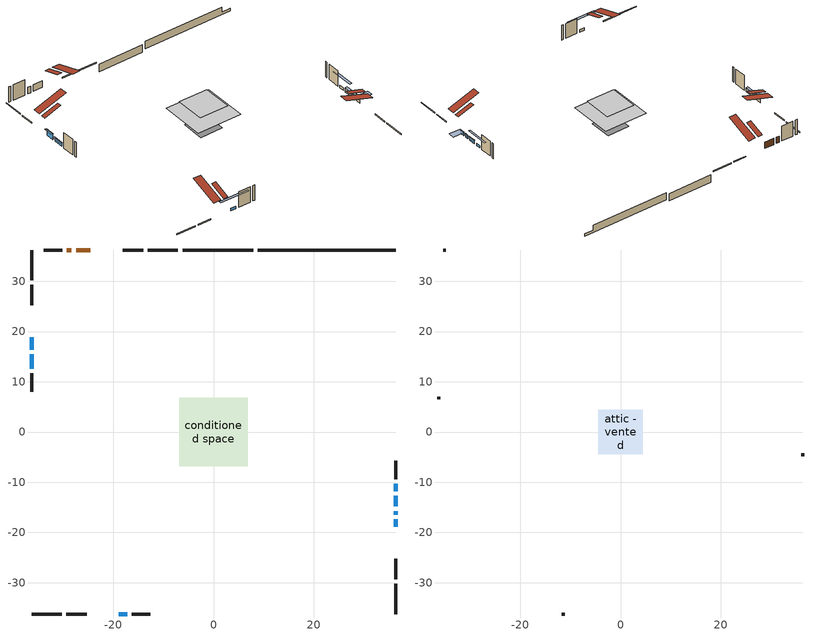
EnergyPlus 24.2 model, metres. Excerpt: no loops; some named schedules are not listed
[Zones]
conditioned space
 floor outside (Floor1 construction): -0.94,-0.94 -0.94,0.94 0.94,0.94 0.94,-0.94 z1.34
 floor outside (Floor2 construction): -2.67,-2.67 -2.67,2.67 2.67,2.67 2.67,-2.67 z1.34
 floor adiabatic (AdiabaticFloorConstruction): -6.82,-6.82 -6.82,6.82 6.82,6.82 6.82,-6.82 z3.78
 floor foundation (Slab1 construction): -3.47,-3.47 -3.47,3.47 3.47,3.47 3.47,-3.47 z-1
 floor foundation (Slab1 construction 1): -2.48,-2.48 -2.48,2.48 2.48,2.48 2.48,-2.48 z-1.73
 wall outside (RimJoist1 construction): -7.07,36.24 -13.05,36.24 / -36.24,-36.24 -30.26,-36.24 / -36.24,36.24 -36.24,30.26 / 36.24,-36.24 36.24,-30.26 z1.34:1.64
 wall outside (RimJoist2 construction): -13.98,36.24 -18.08,36.24 / -29.33,-36.24 -25.23,-36.24 / -36.24,29.33 -36.24,25.23 / 36.24,-29.33 36.24,-25.23 z1.34:1.64
 wall outside (AdiabaticWallConstruction 1): -24.49,36.24 -27.37,36.24 / -28.3,36.24 -29.23,36.24 z1.34:3.37
 wall outside (AdiabaticWallConstruction): -36.24,18.82 -36.24,16.37 z1.34:3.17; -18.82,-36.24 -17.19,-36.24 / 36.24,-11.76 36.24,-10.34 z1.34:2.15; 36.24,-18.82 36.24,-17.39 / 36.24,-16.46 36.24,-15.75 / 36.24,-14.82 36.24,-12.69 / -36.24,15.45 -36.24,12.6 z1.34:2.46
 wall outside (Wall1 construction): -30.16,36.24 -33.83,36.24 / -16.26,-36.24 -12.59,-36.24 / -36.24,11.67 -36.24,8 / 36.24,-9.41 36.24,-5.74 z1.34:6.21
 wall foundation (FoundationWall1 construction): 8.8,36.24,-1 8.8,36.24,1.34 33.49,36.24,1.34 33.49,36.24,-0.25 36.24,36.24,-0.25 36.24,36.24,-1
 wall foundation (FoundationWall2 construction): 7.88,36.24 -6.15,36.24 z-1.73:0.61
 window (WindowConstruction): -36.24,18.82 -36.24,16.37 z1.34:3.17
 window (WindowConstruction 6): -18.82,-36.24 -17.19,-36.24 z1.34:2.15
 window (WindowConstruction 1): 36.24,-18.82 36.24,-17.39 z1.34:2.46
 window (WindowConstruction 2): 36.24,-16.46 36.24,-15.75 z1.34:2.46
 window (WindowConstruction 3): 36.24,-14.82 36.24,-12.69 z1.34:2.46
 window (WindowConstruction 4): -36.24,15.45 -36.24,12.6 z1.34:2.46
 window (WindowConstruction 5): 36.24,-11.76 36.24,-10.34 z1.34:2.15
 door (Door): -24.5,36.24 -27.37,36.24 z1.34:3.37
 door (Door 1): -28.3,36.24 -29.23,36.24 z1.34:3.37
 ceiling adiabatic (AdiabaticFloorConstruction): 6.82,-6.82 6.82,6.82 -6.82,6.82 -6.82,-6.82 z3.78
 roof outside (Roof2 construction): -23.57,36.24,6.21 -23.57,31.07,7.94 -22.21,31.07,7.94 -22.21,36.24,6.21; -19.74,-36.24,6.21 -19.74,-31.07,7.94 -21.11,-31.07,7.94 -21.11,-36.24,6.21; -36.24,19.74,6.21 -31.07,19.74,7.94 -31.07,21.11,7.94 -36.24,21.11,6.21; 36.24,-19.74,6.21 31.07,-19.74,7.94 31.07,-21.11,7.94 36.24,-21.11,6.21
attic - vented
 floor to conditioned space (Floor3 construction Reversed): -4.42,-4.42 -4.42,4.42 4.42,4.42 4.42,-4.42 z6.21
 wall outside (Wall2 construction): -34.76,36.24 -35.31,36.24 / -11.66,-36.24 -11.11,-36.24 / -36.24,7.07 -36.24,6.52 / 36.24,-4.81 36.24,-4.26 z1.34:6.21
 roof outside (Roof1 construction): -21.28,36.24,6.21 -21.28,27.63,9.08 -19.01,27.63,9.08 -19.01,36.24,6.21; -22.03,-36.24,6.21 -22.03,-27.63,9.08 -24.3,-27.63,9.08 -24.3,-36.24,6.21; -36.24,22.03,6.21 -27.63,22.03,9.08 -27.63,24.3,9.08 -36.24,24.3,6.21; 36.24,-22.03,6.21 27.63,-22.03,9.08 27.63,-24.3,9.08 36.24,-24.3,6.21
shading: -36.24,16.22 -36.24,18.97 -36.85,18.97 -36.85,16.22 z3.32; -13.53,-36.24 -22.47,-36.24 -22.47,-36.85 -13.53,-36.85 z5.81; 36.24,-17.24 36.24,-18.97 39.89,-18.97 39.89,-17.24 z2.61; 36.24,-15.6 36.24,-16.62 36.85,-16.62 36.85,-15.6 z2.61; 36.24,-12.54 36.24,-14.98 36.85,-14.98 36.85,-12.54 z2.61; -36.24,12.45 -36.24,15.6 -36.85,15.6 -36.85,12.45 z2.61; 36.24,-7.59 36.24,-14.5 36.85,-14.5 36.85,-7.59 z4.9
[Building]
Building 1: Terrain=Suburbs
[Site:Location]
North Battleford_SK: Latitude {deg}=52.77; Longitude {deg}=-108.24; Time Zone {hr}=-6; Elevation {m}=548; Keep Site Location Information=Yes
[Site:GroundTemperature:Shallow]
-2.51094, -4.92531, -5.11867, -3.97292, 0.62661, 5.20471, 9.17369, 11.6879, 11.9015, 9.85661, 5.98885, 1.55119
[Site:WaterMainsTemperature]
Calculation Method=Schedule; Temperature Schedule=mains temperature schedule
[Material] Roughness=Rough; Thermal Absorptance=0.9
Name | Thickness {m} | Conductivity {W/m-K} | Density {kg/m3} | Specific Heat {J/kg-K} | Solar Absorptance | Visible Absorptance
asphalt or fiberglass shingles | 0.00635 | 0.162714 | 1121.4 | 1465.45 | 0.84 | 0.84
ceiling loosefill ins | 0.254 | 0.0480833 | 16.02 | 1046.75 | 0.7 | 0.7
ceiling stud and cavity | 0.1397 | 0.092792 | 65.682 | 1177.47 | 0.7 | 0.7
concrete 4.0 in. | 0.1016 | 1.803125 | 2242.8 | 837.4 | 0.7 | 0.7
concrete 8.0 in. | 0.2032 | 1.803125 | 2242.8 | 837.4 | 0.7 | 0.7
door material | 0.04445 | 0.0451087 | 512.64 | 1214.23 | 0.7 | 0.7
exterior vertical ins | 0.00309736 | 0.029427 | 32.04 | 1214.23 | 0.7 | 0.7
floor covering | 0.0127 | 0.0433444 | 54.468 | 1339.84 | 0.6 | 0.6
floor rigid ins; rim joist rigid ins; roof rigid ins; wall rigid ins | 0.051816 | 0.029427 | 32.04 | 1214.23 | 0.7 | 0.7
floor rigid ins 1; wall rigid ins 1 | 0.512978 | 0.029427 | 32.04 | 1214.23 | 0.7 | 0.7
floor stud and cavity | 0.1397 | 0.103547 | 92.3553 | 1139.71 | 0.7 | 0.7
floor stud and cavity 1 | 0.1397 | 0.103682 | 92.3553 | 1139.71 | 0.7 | 0.7
floor stud and cavity 2 | 0.1397 | 1.75129 | 37.0049 | 1207.88 | 0.7 | 0.7
furniture material conditioned space 1 | 0.1524 | 0.115458 | 640.8 | 1214.23 | 0.6 | 0.6
gypsum board | 0.0127 | 0.160291 | 801 | 837.4 | 0.6 | 0.6
gypsum board 1 | 0.0127 | 0.160291 | 801 | 837.4 | 0.7 | 0.7
osb sheathing 0.5 in. | 0.0127 | 0.115458 | 512.64 | 1214.23 | 0.7 | 0.7
osb sheathing 0.75 in. | 0.01905 | 0.115458 | 512.64 | 1214.23 | 0.7 | 0.7
osb sheathing 2.0 in. | 0.0508 | 0.115458 | 512.64 | 1214.23 | 0.7 | 0.7
rim joist stud and cavity | 0.0508 | 0.0441415 | 125.044 | 1163.47 | 0.6 | 0.6
rim joist stud and cavity 1 | 0.0508 | 0.0310689 | 125.044 | 1163.47 | 0.6 | 0.6
roof stud and cavity | 0.2032 | 0.214584 | 78.34581 | 1123.46 | 0.7 | 0.7
wall stud and cavity | 0.1397 | 0.212138 | 139.0536 | 1170.24 | 0.7 | 0.7
wall stud and cavity 1 | 0.0889 | 6.1454 | 50.32683 | 1063.81 | 0.6 | 0.6
wall stud and cavity 2 | 0.0889 | 0.380278 | 52.3479 | 1209.89 | 0.7 | 0.7
wall stud and cavity 3 | 0.0889 | 0.391764 | 83.0341 | 1211.67 | 0.7 | 0.7
wood siding | 0.0254 | 0.102417 | 544.68 | 1172.36 | 0 | 0
wood siding 1 | 0.00254 | 0.102417 | 544.68 | 1172.36 | 0 | 0
wood siding 2; wood siding 3; wood siding 4 | 0.0254 | 0.102417 | 544.68 | 1172.36 | 0.7 | 0.7
[WindowMaterial:SimpleGlazingSystem]
Name | U-Factor {W/m2-K} | Solar Heat Gain Coefficient
WindowMaterial | 1.74485 | 0.55
WindowMaterial 1 | 1.27869 | 0.51
WindowMaterial 2 | 1.35875 | 0.48
WindowMaterial 3 | 1.25257 | 0.52
WindowMaterial 4 | 1.72668 | 0.56
WindowMaterial 5 | 2.938365 | 0.65
WindowMaterial 6 | 2.93382 | 0.65
[Construction]
AdiabaticFloorConstruction: floor stud and cavity 2, floor rigid ins 1, osb sheathing 0.75 in., floor covering
AdiabaticWallConstruction: wood siding 3, wall rigid ins 1, wall stud and cavity 2, gypsum board
AdiabaticWallConstruction 1: wood siding 4, wall rigid ins 1, wall stud and cavity 2, gypsum board
Door; Door 1: door material
Floor1 construction: floor stud and cavity, floor rigid ins, osb sheathing 0.75 in., floor covering
Floor2 construction: floor stud and cavity 1, floor rigid ins, osb sheathing 0.75 in., floor covering
Floor3 construction Reversed: gypsum board, ceiling stud and cavity, ceiling loosefill ins
FoundationWall1 construction: concrete 8.0 in., gypsum board 1
FoundationWall2 construction: concrete 8.0 in.
furniture construction conditioned space 1: furniture material conditioned space 1
PartitionWallConstruction: gypsum board, wall stud and cavity 3, gypsum board
RimJoist1 construction: wood siding 2, rim joist rigid ins, osb sheathing 2.0 in., rim joist stud and cavity
RimJoist2 construction: wood siding 2, osb sheathing 2.0 in., rim joist stud and cavity 1
Roof1 construction: asphalt or fiberglass shingles
Roof2 construction: asphalt or fiberglass shingles, roof rigid ins, osb sheathing 0.75 in., roof stud and cavity, gypsum board
Slab1 construction; Slab1 construction 1: concrete 4.0 in.
Wall1 construction: wood siding, wall rigid ins, osb sheathing 0.5 in., wall stud and cavity, gypsum board
Wall2 construction: wood siding 1, wall stud and cavity 1
WindowConstruction: WindowMaterial
WindowConstruction 1: WindowMaterial 1
WindowConstruction 2: WindowMaterial 2
WindowConstruction 3: WindowMaterial 3
WindowConstruction 4: WindowMaterial 4
WindowConstruction 5: WindowMaterial 5
WindowConstruction 6: WindowMaterial 6
[Zone] Multiplier=1; Part of Total Floor Area=Yes
Name | Volume {m3}
attic - vented | 36.3989
conditioned space | 464.821
[Space]
Name | Zone | Volume {m3}
attic - vented 1 | attic - vented | 36.3989
conditioned space 1 | conditioned space | 464.821
[ZoneInfiltration:EffectiveLeakageArea]
infil attic - vented 1: Zone or Space=attic - vented 1; Schedule=Always On Discrete; Effective Air Leakage Area {cm2}=2604.38; Stack Coefficient=0.000538685; Wind Coefficient=1.56815e-05
[ZoneMixing]
whole house fan mix: Zone or Space=attic - vented; Schedule=Always On Continuous; Design Flow Rate Calculation Method=Flow/Zone; Design Flow Rate {m3/s}=0; Source Zone or Space=conditioned space
[SurfaceProperty:ExposedFoundationPerimeter] Exposed Perimeter Calculation Method=TotalExposedPerimeter
Name | Total Exposed Perimeter {m}
Slab1 | 27.432
Slab1 1 | 14.0208
[InternalMass] Zone or ZoneList=conditioned space; Space or SpaceList=conditioned space 1
Name | Construction | Surface Area {m2}
furniture mass conditioned space 1 | furniture construction conditioned space 1 | 116.389
partition wall mass | PartitionWallConstruction | 290.973
[Lights]
interior lighting: Zone or ZoneList or Space or SpaceList=conditioned space 1; Schedule=interior lighting schedule; Design Level Calculation Method=LightingLevel; Lighting Level {W}=343.2; Return Air Fraction=0; Fraction Radiant=0.6; Fraction Visible=0.2; Fraction Replaceable=1
[People]
occupants: Zone or ZoneList or Space or SpaceList=conditioned space 1; Number of People Schedule=occupants schedule; Number of People Calculation Method=People; Number of People=3; Fraction Radiant=0.314171; Sensible Heat Fraction=0.56303; Activity Level Schedule=occupants activity schedule; Carbon Dioxide Generation Rate {m3/s-W}=0; Enable ASHRAE 55 Comfort Warnings=No; Mean Radiant Temperature Calculation Type=EnclosureAveraged
[ElectricEquipment] Zone or ZoneList or Space or SpaceList=conditioned space 1; Design Level Calculation Method=EquipmentLevel
Name | Schedule | Design Level {W} | Fraction Latent | Fraction Radiant | Fraction Lost
clothes dryer | clothes dryer schedule | 140.772 | 0.015 | 0.081 | 0.85
clothes washer | clothes washer schedule | 32.1985 | 0.03 | 0.162 | 0.7
cooking range | cooking range schedule | 215.147 | 0.08 | 0.432 | 0.2
dishwasher | dishwasher schedule | 66.8632 | 0.3 | 0.18 | 0.4
fridge | fridge schedule | 72.9452 | 0 | 0.6 | 0
mech vent house fan | mech vent house fan schedule | 0 | 0 | 0 | 1
mech vent house fan cfis | mech vent house fan cfis schedule | 0 | 0 | 0 | 0
misc plug loads | misc plug loads schedule | 494.7 | 0.045 | 0.513 | 0.1
whole house fan | Always On Discrete | 0 | 0 | 0 | 1
[OtherEquipment] Zone or ZoneList or Space or SpaceList=conditioned space 1; Design Level Calculation Method=EquipmentLevel
Name | Fuel Type | Schedule | Design Level {W} | Fraction Latent | Fraction Radiant | Fraction Lost
clothes dryer 1 | Electricity | clothes dryer schedule | 0 | 0.015 | 0.081 | 0.85
cooking range 1 | Electricity | cooking range schedule | 0 | 0.08 | 0.432 | 0.2
general water use latent | None | general water use schedule | 62.594 | 1 | 0 | 0
general water use sensible | None | general water use schedule | -61.6891 | 0 | 0.6 | 0
mech vent house fan latent load | None | Always On Discrete | 0 | 1 | 0 | 0
mech vent house fan sensible load | None | Always On Discrete | 0 | 0 | 0 | 0
water heater energy adjustment1 | NaturalGas | Always On Discrete | 0.01 | 0 | 0 | 1
[ZoneInfiltration:DesignFlowRate] Zone or ZoneList or Space or SpaceList=conditioned space 1; Schedule=Always On Discrete; Design Flow Rate Calculation Method=Flow/Zone; Design Flow Rate {m3/s}=0
infil flow; natural vent flow; whole house fan flow
[Foundation:Kiva] Initial Indoor Air Temperature {C}=21; Wall Depth Below Slab {m}=0.2032
Name | Wall Height Above Grade {m} | Custom Block Material Name 1 | Custom Block Depth 1 {m} | Custom Block X Position 1 {m} | Custom Block Z Position 1 {m}
Foundation Kiva 1 | 1.338072 | exterior vertical ins | 2.33779 | 0.2159 | 0
Foundation Kiva 2 | 0.6096
[Foundation:Kiva:Settings]
Soil Conductivity {W/m-K}=0.849921; Soil Density {kg/m3}=1842.3; Soil Specific Heat {J/kg-K}=418.7; Ground Solar Absorptivity=0.9; Ground Thermal Absorptivity=0.9; Ground Surface Roughness {m}=0.03; Far-Field Width {m}=40; Deep-Ground Boundary Condition=ZeroFlux; Deep-Ground Depth {m}=40; Minimum Cell Dimension {m}=0.2; Maximum Cell Growth Coefficient=3; Simulation Timestep=Timestep
[Exterior:Lights]
exterior lighting: Schedule=exterior lighting schedule; Design Level {W}=75.6
[Schedule:Constant]
Name | Hourly Value
Always On Continuous; mech vent house fan schedule; mech vent house fan cfis schedule; Always On Discrete | 1
occupants activity schedule | 117.228
fridge schedule | 0
[Schedule:Week:Daily]
interior lighting schedule Week Rule - Jan1-Jan27: interior lighting schedule day, interior lighting schedule day, interior lighting schedule day, interior lighting schedule day, interior lighting schedule day, interior lighting schedule day, interior lighting schedule day, interior lighting schedule default day, interior lighting schedule default day, interior lighting schedule default day, interior lighting schedule default day, interior lighting schedule default day
interior lighting schedule Week Rule - Jan28-Feb3: interior lighting schedule day, interior lighting schedule day, interior lighting schedule day, interior lighting schedule day, interior lighting schedule day 1, interior lighting schedule day 1, interior lighting schedule day 1, interior lighting schedule default day, interior lighting schedule default day, interior lighting schedule default day, interior lighting schedule default day, interior lighting schedule default day
interior lighting schedule Week Rule - Feb4-Feb24: interior lighting schedule day 1, interior lighting schedule day 1, interior lighting schedule day 1, interior lighting schedule day 1, interior lighting schedule day 1, interior lighting schedule day 1, interior lighting schedule day 1, interior lighting schedule default day, interior lighting schedule default day, interior lighting schedule default day, interior lighting schedule default day, interior lighting schedule default day
interior lighting schedule Week Rule - Feb25-Mar3: interior lighting schedule day 1, interior lighting schedule day 1, interior lighting schedule day 1, interior lighting schedule day 1, interior lighting schedule day 2, interior lighting schedule day 2, interior lighting schedule day 2, interior lighting schedule default day, interior lighting schedule default day, interior lighting schedule default day, interior lighting schedule default day, interior lighting schedule default day
interior lighting schedule Week Rule - Mar4-Mar31: interior lighting schedule day 2, interior lighting schedule day 2, interior lighting schedule day 2, interior lighting schedule day 2, interior lighting schedule day 2, interior lighting schedule day 2, interior lighting schedule day 2, interior lighting schedule default day, interior lighting schedule default day, interior lighting schedule default day, interior lighting schedule default day, interior lighting schedule default day
interior lighting schedule Week Rule - Apr1-Apr28: interior lighting schedule day 3, interior lighting schedule day 3, interior lighting schedule day 3, interior lighting schedule day 3, interior lighting schedule day 3, interior lighting schedule day 3, interior lighting schedule day 3, interior lighting schedule default day, interior lighting schedule default day, interior lighting schedule default day, interior lighting schedule default day, interior lighting schedule default day
interior lighting schedule Week Rule - Apr29-May5: interior lighting schedule day 3, interior lighting schedule day 3, interior lighting schedule day 4, interior lighting schedule day 4, interior lighting schedule day 4, interior lighting schedule day 4, interior lighting schedule day 4, interior lighting schedule default day, interior lighting schedule default day, interior lighting schedule default day, interior lighting schedule default day, interior lighting schedule default day
interior lighting schedule Week Rule - May6-May26: interior lighting schedule day 4, interior lighting schedule day 4, interior lighting schedule day 4, interior lighting schedule day 4, interior lighting schedule day 4, interior lighting schedule day 4, interior lighting schedule day 4, interior lighting schedule default day, interior lighting schedule default day, interior lighting schedule default day, interior lighting schedule default day, interior lighting schedule default day
interior lighting schedule Week Rule - May27-Jun2: interior lighting schedule day 4, interior lighting schedule day 4, interior lighting schedule day 4, interior lighting schedule day 4, interior lighting schedule day 4, interior lighting schedule day 5, interior lighting schedule day 5, interior lighting schedule default day, interior lighting schedule default day, interior lighting schedule default day, interior lighting schedule default day, interior lighting schedule default day
interior lighting schedule Week Rule - Jun3-Jun30: interior lighting schedule day 5, interior lighting schedule day 5, interior lighting schedule day 5, interior lighting schedule day 5, interior lighting schedule day 5, interior lighting schedule day 5, interior lighting schedule day 5, interior lighting schedule default day, interior lighting schedule default day, interior lighting schedule default day, interior lighting schedule default day, interior lighting schedule default day
interior lighting schedule Week Rule - Jul1-Jul28: interior lighting schedule day 6, interior lighting schedule day 6, interior lighting schedule day 6, interior lighting schedule day 6, interior lighting schedule day 6, interior lighting schedule day 6, interior lighting schedule day 6, interior lighting schedule default day, interior lighting schedule default day, interior lighting schedule default day, interior lighting schedule default day, interior lighting schedule default day
interior lighting schedule Week Rule - Jul29-Aug4: interior lighting schedule day 6, interior lighting schedule day 6, interior lighting schedule day 6, interior lighting schedule day 7, interior lighting schedule day 7, interior lighting schedule day 7, interior lighting schedule day 7, interior lighting schedule default day, interior lighting schedule default day, interior lighting schedule default day, interior lighting schedule default day, interior lighting schedule default day
interior lighting schedule Week Rule - Aug5-Aug25: interior lighting schedule day 7, interior lighting schedule day 7, interior lighting schedule day 7, interior lighting schedule day 7, interior lighting schedule day 7, interior lighting schedule day 7, interior lighting schedule day 7, interior lighting schedule default day, interior lighting schedule default day, interior lighting schedule default day, interior lighting schedule default day, interior lighting schedule default day
interior lighting schedule Week Rule - Aug26-Sep1: interior lighting schedule day 7, interior lighting schedule day 7, interior lighting schedule day 7, interior lighting schedule day 7, interior lighting schedule day 7, interior lighting schedule day 7, interior lighting schedule day 8, interior lighting schedule default day, interior lighting schedule default day, interior lighting schedule default day, interior lighting schedule default day, interior lighting schedule default day
interior lighting schedule Week Rule - Sep2-Sep29: interior lighting schedule day 8, interior lighting schedule day 8, interior lighting schedule day 8, interior lighting schedule day 8, interior lighting schedule day 8, interior lighting schedule day 8, interior lighting schedule day 8, interior lighting schedule default day, interior lighting schedule default day, interior lighting schedule default day, interior lighting schedule default day, interior lighting schedule default day
interior lighting schedule Week Rule - Sep30-Oct6: interior lighting schedule day 8, interior lighting schedule day 9, interior lighting schedule day 9, interior lighting schedule day 9, interior lighting schedule day 9, interior lighting schedule day 9, interior lighting schedule day 9, interior lighting schedule default day, interior lighting schedule default day, interior lighting schedule default day, interior lighting schedule default day, interior lighting schedule default day
interior lighting schedule Week Rule - Oct7-Oct27: interior lighting schedule day 9, interior lighting schedule day 9, interior lighting schedule day 9, interior lighting schedule day 9, interior lighting schedule day 9, interior lighting schedule day 9, interior lighting schedule day 9, interior lighting schedule default day, interior lighting schedule default day, interior lighting schedule default day, interior lighting schedule default day, interior lighting schedule default day
interior lighting schedule Week Rule - Oct28-Nov3: interior lighting schedule day 9, interior lighting schedule day 9, interior lighting schedule day 9, interior lighting schedule day 9, interior lighting schedule day 10, interior lighting schedule day 10, interior lighting schedule day 10, interior lighting schedule default day, interior lighting schedule default day, interior lighting schedule default day, interior lighting schedule default day, interior lighting schedule default day
interior lighting schedule Week Rule - Nov4-Nov24: interior lighting schedule day 10, interior lighting schedule day 10, interior lighting schedule day 10, interior lighting schedule day 10, interior lighting schedule day 10, interior lighting schedule day 10, interior lighting schedule day 10, interior lighting schedule default day, interior lighting schedule default day, interior lighting schedule default day, interior lighting schedule default day, interior lighting schedule default day
interior lighting schedule Week Rule - Nov25-Dec1: interior lighting schedule day 10, interior lighting schedule day 10, interior lighting schedule day 10, interior lighting schedule day 10, interior lighting schedule day 10, interior lighting schedule day 10, interior lighting schedule day 11, interior lighting schedule default day, interior lighting schedule default day, interior lighting schedule default day, interior lighting schedule default day, interior lighting schedule default day
interior lighting schedule Week Rule - Dec2-Dec31: interior lighting schedule day 11, interior lighting schedule day 11, interior lighting schedule day 11, interior lighting schedule day 11, interior lighting schedule day 11, interior lighting schedule day 11, interior lighting schedule day 11, interior lighting schedule default day, interior lighting schedule default day, interior lighting schedule default day, interior lighting schedule default day, interior lighting schedule default day
occupants schedule Week Rule - Jan1-Dec31: occupants schedule day, occupants schedule day, occupants schedule day, occupants schedule day, occupants schedule day, occupants schedule day, occupants schedule day, occupants schedule default day, occupants schedule default day, occupants schedule default day, occupants schedule default day, occupants schedule default day
clothes dryer schedule Week Rule - Jan1-Dec31: clothes dryer schedule day, clothes dryer schedule day, clothes dryer schedule day, clothes dryer schedule day, clothes dryer schedule day, clothes dryer schedule day, clothes dryer schedule day, clothes dryer schedule default day, clothes dryer schedule default day, clothes dryer schedule default day, clothes dryer schedule default day, clothes dryer schedule default day
clothes washer schedule Week Rule - Jan1-Dec31: clothes washer schedule day, clothes washer schedule day, clothes washer schedule day, clothes washer schedule day, clothes washer schedule day, clothes washer schedule day, clothes washer schedule day, clothes washer schedule default day, clothes washer schedule default day, clothes washer schedule default day, clothes washer schedule default day, clothes washer schedule default day
cooking range schedule Week Rule - Jan1-Dec31: cooking range schedule day, cooking range schedule day, cooking range schedule day, cooking range schedule day, cooking range schedule day, cooking range schedule day, cooking range schedule day, cooking range schedule default day, cooking range schedule default day, cooking range schedule default day, cooking range schedule default day, cooking range schedule default day
dishwasher schedule Week Rule - Jan1-Dec31: dishwasher schedule day, dishwasher schedule day, dishwasher schedule day, dishwasher schedule day, dishwasher schedule day, dishwasher schedule day, dishwasher schedule day, dishwasher schedule default day, dishwasher schedule default day, dishwasher schedule default day, dishwasher schedule default day, dishwasher schedule default day
misc plug loads schedule Week Rule - Jan1-Dec31: misc plug loads schedule day, misc plug loads schedule day, misc plug loads schedule day, misc plug loads schedule day, misc plug loads schedule day, misc plug loads schedule day, misc plug loads schedule day, misc plug loads schedule default day, misc plug loads schedule default day, misc plug loads schedule default day, misc plug loads schedule default day, misc plug loads schedule default day
general water use schedule Week Rule - Jan1-Dec31: general water use schedule day, general water use schedule day, general water use schedule day, general water use schedule day, general water use schedule day, general water use schedule day, general water use schedule day, general water use schedule default day, general water use schedule default day, general water use schedule default day, general water use schedule default day, general water use schedule default day
exterior lighting schedule Week Rule - Jan1-Jan27: exterior lighting schedule day, exterior lighting schedule day, exterior lighting schedule day, exterior lighting schedule day, exterior lighting schedule day, exterior lighting schedule day, exterior lighting schedule day, exterior lighting schedule default day, exterior lighting schedule default day, exterior lighting schedule default day, exterior lighting schedule default day, exterior lighting schedule default day
exterior lighting schedule Week Rule - Jan28-Feb3: exterior lighting schedule day, exterior lighting schedule day, exterior lighting schedule day, exterior lighting schedule day, exterior lighting schedule day 1, exterior lighting schedule day 1, exterior lighting schedule day 1, exterior lighting schedule default day, exterior lighting schedule default day, exterior lighting schedule default day, exterior lighting schedule default day, exterior lighting schedule default day
exterior lighting schedule Week Rule - Feb4-Feb24: exterior lighting schedule day 1, exterior lighting schedule day 1, exterior lighting schedule day 1, exterior lighting schedule day 1, exterior lighting schedule day 1, exterior lighting schedule day 1, exterior lighting schedule day 1, exterior lighting schedule default day, exterior lighting schedule default day, exterior lighting schedule default day, exterior lighting schedule default day, exterior lighting schedule default day
exterior lighting schedule Week Rule - Feb25-Mar3: exterior lighting schedule day 1, exterior lighting schedule day 1, exterior lighting schedule day 1, exterior lighting schedule day 1, exterior lighting schedule day 2, exterior lighting schedule day 2, exterior lighting schedule day 2, exterior lighting schedule default day, exterior lighting schedule default day, exterior lighting schedule default day, exterior lighting schedule default day, exterior lighting schedule default day
exterior lighting schedule Week Rule - Mar4-Mar31: exterior lighting schedule day 2, exterior lighting schedule day 2, exterior lighting schedule day 2, exterior lighting schedule day 2, exterior lighting schedule day 2, exterior lighting schedule day 2, exterior lighting schedule day 2, exterior lighting schedule default day, exterior lighting schedule default day, exterior lighting schedule default day, exterior lighting schedule default day, exterior lighting schedule default day
exterior lighting schedule Week Rule - Apr1-Apr28: exterior lighting schedule day 3, exterior lighting schedule day 3, exterior lighting schedule day 3, exterior lighting schedule day 3, exterior lighting schedule day 3, exterior lighting schedule day 3, exterior lighting schedule day 3, exterior lighting schedule default day, exterior lighting schedule default day, exterior lighting schedule default day, exterior lighting schedule default day, exterior lighting schedule default day
exterior lighting schedule Week Rule - Apr29-May5: exterior lighting schedule day 3, exterior lighting schedule day 3, exterior lighting schedule day 4, exterior lighting schedule day 4, exterior lighting schedule day 4, exterior lighting schedule day 4, exterior lighting schedule day 4, exterior lighting schedule default day, exterior lighting schedule default day, exterior lighting schedule default day, exterior lighting schedule default day, exterior lighting schedule default day
exterior lighting schedule Week Rule - May6-May26: exterior lighting schedule day 4, exterior lighting schedule day 4, exterior lighting schedule day 4, exterior lighting schedule day 4, exterior lighting schedule day 4, exterior lighting schedule day 4, exterior lighting schedule day 4, exterior lighting schedule default day, exterior lighting schedule default day, exterior lighting schedule default day, exterior lighting schedule default day, exterior lighting schedule default day
exterior lighting schedule Week Rule - May27-Jun2: exterior lighting schedule day 4, exterior lighting schedule day 4, exterior lighting schedule day 4, exterior lighting schedule day 4, exterior lighting schedule day 4, exterior lighting schedule day 5, exterior lighting schedule day 5, exterior lighting schedule default day, exterior lighting schedule default day, exterior lighting schedule default day, exterior lighting schedule default day, exterior lighting schedule default day
exterior lighting schedule Week Rule - Jun3-Jun30: exterior lighting schedule day 5, exterior lighting schedule day 5, exterior lighting schedule day 5, exterior lighting schedule day 5, exterior lighting schedule day 5, exterior lighting schedule day 5, exterior lighting schedule day 5, exterior lighting schedule default day, exterior lighting schedule default day, exterior lighting schedule default day, exterior lighting schedule default day, exterior lighting schedule default day
exterior lighting schedule Week Rule - Jul1-Jul28: exterior lighting schedule day 6, exterior lighting schedule day 6, exterior lighting schedule day 6, exterior lighting schedule day 6, exterior lighting schedule day 6, exterior lighting schedule day 6, exterior lighting schedule day 6, exterior lighting schedule default day, exterior lighting schedule default day, exterior lighting schedule default day, exterior lighting schedule default day, exterior lighting schedule default day
exterior lighting schedule Week Rule - Jul29-Aug4: exterior lighting schedule day 6, exterior lighting schedule day 6, exterior lighting schedule day 6, exterior lighting schedule day 7, exterior lighting schedule day 7, exterior lighting schedule day 7, exterior lighting schedule day 7, exterior lighting schedule default day, exterior lighting schedule default day, exterior lighting schedule default day, exterior lighting schedule default day, exterior lighting schedule default day
exterior lighting schedule Week Rule - Aug5-Aug25: exterior lighting schedule day 7, exterior lighting schedule day 7, exterior lighting schedule day 7, exterior lighting schedule day 7, exterior lighting schedule day 7, exterior lighting schedule day 7, exterior lighting schedule day 7, exterior lighting schedule default day, exterior lighting schedule default day, exterior lighting schedule default day, exterior lighting schedule default day, exterior lighting schedule default day
exterior lighting schedule Week Rule - Aug26-Sep1: exterior lighting schedule day 7, exterior lighting schedule day 7, exterior lighting schedule day 7, exterior lighting schedule day 7, exterior lighting schedule day 7, exterior lighting schedule day 7, exterior lighting schedule day 8, exterior lighting schedule default day, exterior lighting schedule default day, exterior lighting schedule default day, exterior lighting schedule default day, exterior lighting schedule default day
exterior lighting schedule Week Rule - Sep2-Sep29: exterior lighting schedule day 8, exterior lighting schedule day 8, exterior lighting schedule day 8, exterior lighting schedule day 8, exterior lighting schedule day 8, exterior lighting schedule day 8, exterior lighting schedule day 8, exterior lighting schedule default day, exterior lighting schedule default day, exterior lighting schedule default day, exterior lighting schedule default day, exterior lighting schedule default day
exterior lighting schedule Week Rule - Sep30-Oct6: exterior lighting schedule day 8, exterior lighting schedule day 9, exterior lighting schedule day 9, exterior lighting schedule day 9, exterior lighting schedule day 9, exterior lighting schedule day 9, exterior lighting schedule day 9, exterior lighting schedule default day, exterior lighting schedule default day, exterior lighting schedule default day, exterior lighting schedule default day, exterior lighting schedule default day
exterior lighting schedule Week Rule - Oct7-Oct27: exterior lighting schedule day 9, exterior lighting schedule day 9, exterior lighting schedule day 9, exterior lighting schedule day 9, exterior lighting schedule day 9, exterior lighting schedule day 9, exterior lighting schedule day 9, exterior lighting schedule default day, exterior lighting schedule default day, exterior lighting schedule default day, exterior lighting schedule default day, exterior lighting schedule default day
exterior lighting schedule Week Rule - Oct28-Nov3: exterior lighting schedule day 9, exterior lighting schedule day 9, exterior lighting schedule day 9, exterior lighting schedule day 9, exterior lighting schedule day 10, exterior lighting schedule day 10, exterior lighting schedule day 10, exterior lighting schedule default day, exterior lighting schedule default day, exterior lighting schedule default day, exterior lighting schedule default day, exterior lighting schedule default day
exterior lighting schedule Week Rule - Nov4-Nov24: exterior lighting schedule day 10, exterior lighting schedule day 10, exterior lighting schedule day 10, exterior lighting schedule day 10, exterior lighting schedule day 10, exterior lighting schedule day 10, exterior lighting schedule day 10, exterior lighting schedule default day, exterior lighting schedule default day, exterior lighting schedule default day, exterior lighting schedule default day, exterior lighting schedule default day
exterior lighting schedule Week Rule - Nov25-Dec1: exterior lighting schedule day 10, exterior lighting schedule day 10, exterior lighting schedule day 10, exterior lighting schedule day 10, exterior lighting schedule day 10, exterior lighting schedule day 10, exterior lighting schedule day 11, exterior lighting schedule default day, exterior lighting schedule default day, exterior lighting schedule default day, exterior lighting schedule default day, exterior lighting schedule default day
[Schedule:Year]
interior lighting schedule: interior lighting schedule Week Rule - Jan1-Jan27, 1, 1, 1, 27, interior lighting schedule Week Rule - Jan28-Feb3, 1, 28, 2, 3, interior lighting schedule Week Rule - Feb4-Feb24, 2, 4, 2, 24, interior lighting schedule Week Rule - Feb25-Mar3, 2, 25, 3, 3, interior lighting schedule Week Rule - Mar4-Mar31, 3, 4, 3, 31, interior lighting schedule Week Rule - Apr1-Apr28, 4, 1, 4, 28, interior lighting schedule Week Rule - Apr29-May5, 4, 29, 5, 5, interior lighting schedule Week Rule - May6-May26, 5, 6, 5, 26, interior lighting schedule Week Rule - May27-Jun2, 5, 27, 6, 2, interior lighting schedule Week Rule - Jun3-Jun30, 6, 3, 6, 30, interior lighting schedule Week Rule - Jul1-Jul28, 7, 1, 7, 28, interior lighting schedule Week Rule - Jul29-Aug4, 7, 29, 8, 4, interior lighting schedule Week Rule - Aug5-Aug25, 8, 5, 8, 25, interior lighting schedule Week Rule - Aug26-Sep1, 8, 26, 9, 1, interior lighting schedule Week Rule - Sep2-Sep29, 9, 2, 9, 29, interior lighting schedule Week Rule - Sep30-Oct6, 9, 30, 10, 6, interior lighting schedule Week Rule - Oct7-Oct27, 10, 7, 10, 27, interior lighting schedule Week Rule - Oct28-Nov3, 10, 28, 11, 3, interior lighting schedule Week Rule - Nov4-Nov24, 11, 4, 11, 24, interior lighting schedule Week Rule - Nov25-Dec1, 11, 25, 12, 1, interior lighting schedule Week Rule - Dec2-Dec31, 12, 2, 12, 31
occupants schedule: occupants schedule Week Rule - Jan1-Dec31, 1, 1, 12, 31
clothes dryer schedule: clothes dryer schedule Week Rule - Jan1-Dec31, 1, 1, 12, 31
clothes washer schedule: clothes washer schedule Week Rule - Jan1-Dec31, 1, 1, 12, 31
cooking range schedule: cooking range schedule Week Rule - Jan1-Dec31, 1, 1, 12, 31
dishwasher schedule: dishwasher schedule Week Rule - Jan1-Dec31, 1, 1, 12, 31
misc plug loads schedule: misc plug loads schedule Week Rule - Jan1-Dec31, 1, 1, 12, 31
general water use schedule: general water use schedule Week Rule - Jan1-Dec31, 1, 1, 12, 31
exterior lighting schedule: exterior lighting schedule Week Rule - Jan1-Jan27, 1, 1, 1, 27, exterior lighting schedule Week Rule - Jan28-Feb3, 1, 28, 2, 3, exterior lighting schedule Week Rule - Feb4-Feb24, 2, 4, 2, 24, exterior lighting schedule Week Rule - Feb25-Mar3, 2, 25, 3, 3, exterior lighting schedule Week Rule - Mar4-Mar31, 3, 4, 3, 31, exterior lighting schedule Week Rule - Apr1-Apr28, 4, 1, 4, 28, exterior lighting schedule Week Rule - Apr29-May5, 4, 29, 5, 5, exterior lighting schedule Week Rule - May6-May26, 5, 6, 5, 26, exterior lighting schedule Week Rule - May27-Jun2, 5, 27, 6, 2, exterior lighting schedule Week Rule - Jun3-Jun30, 6, 3, 6, 30, exterior lighting schedule Week Rule - Jul1-Jul28, 7, 1, 7, 28, exterior lighting schedule Week Rule - Jul29-Aug4, 7, 29, 8, 4, exterior lighting schedule Week Rule - Aug5-Aug25, 8, 5, 8, 25, exterior lighting schedule Week Rule - Aug26-Sep1, 8, 26, 9, 1, exterior lighting schedule Week Rule - Sep2-Sep29, 9, 2, 9, 29, exterior lighting schedule Week Rule - Sep30-Oct6, 9, 30, 10, 6, exterior lighting schedule Week Rule - Oct7-Oct27, 10, 7, 10, 27, exterior lighting schedule Week Rule - Oct28-Nov3, 10, 28, 11, 3, exterior lighting schedule Week Rule - Nov4-Nov24, 11, 4, 11, 24, exterior lighting schedule Week Rule - Nov25-Dec1, 11, 25, 12, 1, exterior lighting schedule Week Rule - Dec2-Dec31, 12, 2, 12, 31
[Schedule:Compact]
mains temperature schedule: Through: 01/01, For: AllDays, Until: 24:00, 3.45833, Through: 01/02, For: AllDays, Until: 24:00, 3.38389, Through: 01/03, For: AllDays, Until: 24:00, 3.31056, Through: 01/04, For: AllDays, Until: 24:00, 3.23833, Through: 01/05, For: AllDays, Until: 24:00, 3.16722, Through: 01/06, For: AllDays, Until: 24:00, 3.09667, Through: 01/07, For: AllDays, Until: 24:00, 3.02722, Through: 01/08, For: AllDays, Until: 24:00, 2.95944, Through: 01/09, For: AllDays, Until: 24:00, 2.89222, Through: 01/10, For: AllDays, Until: 24:00, 2.82611, Through: 01/11, For: AllDays, Until: 24:00, 2.76111, Through: 01/12, For: AllDays, Until: 24:00, 2.69722, Through: 01/13, For: AllDays, Until: 24:00, 2.63444, Through: 01/14, For: AllDays, Until: 24:00, 2.57278, Through: 01/15, For: AllDays, Until: 24:00, 2.51222, Through: 01/16, For: AllDays, Until: 24:00, 2.45333, Through: 01/17, For: AllDays, Until: 24:00, 2.395, Through: 01/18, For: AllDays, Until: 24:00, 2.33833, Through: 01/19, For: AllDays, Until: 24:00, 2.28278, Through: 01/20, For: AllDays, Until: 24:00, 2.22889, Through: 01/21, For: AllDays, Until: 24:00, 2.17611, Through: 01/22, For: AllDays, Until: 24:00, 2.12444, Through: 01/23, For: AllDays, Until: 24:00, 2.07389, Through: 01/24, For: AllDays, Until: 24:00, 2.025, Through: 01/25, For: AllDays, Until: 24:00, 1.97722, Through: 01/26, For: AllDays, Until: 24:00, 1.93111, Through: 01/27, For: AllDays, Until: 24:00, 1.88611, Through: 01/28, For: AllDays, Until: 24:00, 1.84278, Through: 01/29, For: AllDays, Until: 24:00, 1.80056, Through: 01/30, For: AllDays, Until: 24:00, 1.76, Through: 01/31, For: AllDays, Until: 24:00, 1.72056, Through: 02/01, For: AllDays, Until: 24:00, 1.68278, Through: 02/02, For: AllDays, Until: 24:00, 1.64611, Through: 02/03, For: AllDays, Until: 24:00, 1.61111, Through: 02/04, For: AllDays, Until: 24:00, 1.57778, Through: 02/05, For: AllDays, Until: 24:00, 1.54556, Through: 02/06, For: AllDays, Until: 24:00, 1.515, Through: 02/07, For: AllDays, Until: 24:00, 1.48611, Through: 02/08, For: AllDays, Until: 24:00, 1.45889, Through: 02/09, For: AllDays, Until: 24:00, 1.43278, Through: 02/10, For: AllDays, Until: 24:00, 1.40833, Through: 02/11, For: AllDays, Until: 24:00, 1.385, Through: 02/12, For: AllDays, Until: 24:00, 1.36389, Through: 02/13, For: AllDays, Until: 24:00, 1.34389, Through: 02/14, For: AllDays, Until: 24:00, 1.32556, Through: 02/15, For: AllDays, Until: 24:00, 1.30889, Through: 02/16, For: AllDays, Until: 24:00, 1.29333, Through: 02/17, For: AllDays, Until: 24:00, 1.28, Through: 02/18, For: AllDays, Until: 24:00, 1.26778, Through: 02/19, For: AllDays, Until: 24:00, 1.25722, Through: 02/20, For: AllDays, Until: 24:00, 1.24833, Through: 02/21, For: AllDays, Until: 24:00, 1.24111, Through: 02/22, For: AllDays, Until: 24:00, 1.235, Through: 02/23, For: AllDays, Until: 24:00, 1.23056, Through: 02/24, For: AllDays, Until: 24:00, 1.22833, Through: 02/25, For: AllDays, Until: 24:00, 1.22722, Through: 02/26, For: AllDays, Until: 24:00, 1.22778, Through: 02/27, For: AllDays, Until: 24:00, 1.22944, Through: 02/28, For: AllDays, Until: 24:00, 1.23333, Through: 03/01, For: AllDays, Until: 24:00, 1.23833, Through: 03/02, For: AllDays, Until: 24:00, 1.24556, Through: 03/03, For: AllDays, Until: 24:00, 1.25389, Through: 03/04, For: AllDays, Until: 24:00, 1.26389, Through: 03/05, For: AllDays, Until: 24:00, 1.275, Through: 03/06, For: AllDays, Until: 24:00, 1.28833, Through: 03/07, For: AllDays, Until: 24:00, 1.30278, Through: 03/08, For: AllDays, Until: 24:00, 1.31944, Through: 03/09, For: AllDays, Until: 24:00, 1.33722, Through: 03/10, For: AllDays, Until: 24:00, 1.35611, Through: 03/11, For: AllDays, Until: 24:00, 1.37722, Through: 03/12, For: AllDays, Until: 24:00, 1.39944, Through: 03/13, For: AllDays, Until: 24:00, 1.42333, Through: 03/14, For: AllDays, Until: 24:00, 1.44889, Through: 03/15, For: AllDays, Until: 24:00, 1.47611, Through: 03/16, For: AllDays, Until: 24:00, 1.50444, Through: 03/17, For: AllDays, Until: 24:00, 1.53444, Through: 03/18, For: AllDays, Until: 24:00, 1.56611, Through: 03/19, For: AllDays, Until: 24:00, 1.59889, Through: 03/20, For: AllDays, Until: 24:00, 1.63333, Through: 03/21, For: AllDays, Until: 24:00, 1.66889, Through: 03/22, For: AllDays, Until: 24:00, 1.70667, Through: 03/23, For: AllDays, Until: 24:00, 1.745, Through: 03/24, For: AllDays, Until: 24:00, 1.78556, Through: 03/25, For: AllDays, Until: 24:00, 1.82722, Through: 03/26, For: AllDays, Until: 24:00, 1.87, Through: 03/27, For: AllDays, Until: 24:00, 1.91444, Through: 03/28, For: AllDays, Until: 24:00, 1.96, Through: 03/29, For: AllDays, Until: 24:00, 2.00722, Through: 03/30, For: AllDays, Until: 24:00, 2.05556, Through: 03/31, For: AllDays, Until: 24:00, 2.10556, Through: 04/01, For: AllDays, Until: 24:00, 2.15667, Through: 04/02, For: AllDays, Until: 24:00, 2.20944, Through: 04/03, For: AllDays, Until: 24:00, 2.26278, Through: 04/04, For: AllDays, Until: 24:00, 2.31778, Through: 04/05, For: AllDays, Until: 24:00, 2.37444, Through: 04/06, For: AllDays, Until: 24:00, 2.43167, Through: 04/07, For: AllDays, Until: 24:00, 2.49056, Through: 04/08, For: AllDays, Until: 24:00, 2.55056, Through: 04/09, For: AllDays, Until: 24:00, 2.61167, Through: 04/10, For: AllDays, Until: 24:00, 2.67389, Through: 04/11, For: AllDays, Until: 24:00, 2.73722, Through: 04/12, For: AllDays, Until: 24:00, 2.80167, Through: 04/13, For: AllDays, Until: 24:00, 2.86778, Through: 04/14, For: AllDays, Until: 24:00, 2.93444, Through: 04/15, For: AllDays, Until: 24:00, 3.00222, Through: 04/16, For: AllDays, Until: 24:00, 3.07111, Through: 04/17, For: AllDays, Until: 24:00, 3.14111, Through: 04/18, For: AllDays, Until: 24:00, 3.21222, Through: 04/19, For: AllDays, Until: 24:00, 3.28389, Through: 04/20, For: AllDays, Until: 24:00, 3.35722, Through: 04/21, For: AllDays, Until: 24:00, 3.43111, Through: 04/22, For: AllDays, Until: 24:00, 3.50556, Through: 04/23, For: AllDays, Until: 24:00, 3.58167, Through: 04/24, For: AllDays, Until: 24:00, 3.65833, Through: 04/25, For: AllDays, Until: 24:00, 3.73556, Through: 04/26, For: AllDays, Until: 24:00, 3.81389, Through: 04/27, For: AllDays, Until: 24:00, 3.89278, Through: 04/28, For: AllDays, Until: 24:00, 3.97278, Through: 04/29, For: AllDays, Until: 24:00, 4.05333, Through: 04/30, For: AllDays, Until: 24:00, 4.135, Through: 05/01, For: AllDays, Until: 24:00, 4.21722, Through: 05/02, For: AllDays, Until: 24:00, 4.3, Through: 05/03, For: AllDays, Until: 24:00, 4.38333, Through: 05/04, For: AllDays, Until: 24:00, 4.46778, Through: 05/05, For: AllDays, Until: 24:00, 4.55222, Through: 05/06, For: AllDays, Until: 24:00, 4.63778, Through: 05/07, For: AllDays, Until: 24:00, 4.72389, Through: 05/08, For: AllDays, Until: 24:00, 4.81, Through: 05/09, For: AllDays, Until: 24:00, 4.89722, Through: 05/10, For: AllDays, Until: 24:00, 4.98444, Through: 05/11, For: AllDays, Until: 24:00, 5.07278, Through: 05/12, For: AllDays, Until: 24:00, 5.16111, Through: 05/13, For: AllDays, Until: 24:00, 5.25, Through: 05/14, For: AllDays, Until: 24:00, 5.33889, Through: 05/15, For: AllDays, Until: 24:00, 5.42889, Through: 05/16, For: AllDays, Until: 24:00, 5.51833, Through: 05/17, For: AllDays, Until: 24:00, 5.60889, Through: 05/18, For: AllDays, Until: 24:00, 5.69944, Through: 05/19, For: AllDays, Until: 24:00, 5.79, Through: 05/20, For: AllDays, Until: 24:00, 5.88111, Through: 05/21, For: AllDays, Until: 24:00, 5.97222, Through: 05/22, For: AllDays, Until: 24:00, 6.06333, Through: 05/23, For: AllDays, Until: 24:00, 6.155, Through: 05/24, For: AllDays, Until: 24:00, 6.24667, Through: 05/25, For: AllDays, Until: 24:00, 6.33833, Through: 05/26, For: AllDays, Until: 24:00, 6.43056, Through: 05/27, For: AllDays, Until: 24:00, 6.52222, Through: 05/28, For: AllDays, Until: 24:00, 6.61389, Through: 05/29, For: AllDays, Until: 24:00, 6.70556, Through: 05/30, For: AllDays, Until: 24:00, 6.79778, Through: 05/31, For: AllDays, Until: 24:00, 6.88944, Through: 06/01, For: AllDays, Until: 24:00, 6.98111, Through: 06/02, For: AllDays, Until: 24:00, 7.07222, Through: 06/03, For: AllDays, Until: 24:00, 7.16389, Through: 06/04, For: AllDays, Until: 24:00, 7.255, Through: 06/05, For: AllDays, Until: 24:00, 7.34611, Through: 06/06, For: AllDays, Until: 24:00, 7.43667, Through: 06/07, For: AllDays, Until: 24:00, 7.52722, Through: 06/08, For: AllDays, Until: 24:00, 7.61722, Through: 06/09, For: AllDays, Until: 24:00, 7.70722, Through: 06/10, For: AllDays, Until: 24:00, 7.79667, Through: 06/11, For: AllDays, Until: 24:00, 7.88611, Through: 06/12, For: AllDays, Until: 24:00, 7.975, Through: 06/13, For: AllDays, Until: 24:00, 8.06333, Through: 06/14, For: AllDays, Until: 24:00, 8.15111, Through: 06/15, For: AllDays, Until: 24:00, 8.23833, Through: 06/16, For: AllDays, Until: 24:00, 8.32556, Through: 06/17, For: AllDays, Until: 24:00, 8.41222, Through: 06/18, For: AllDays, Until: 24:00, 8.49778, Through: 06/19, For: AllDays, Until: 24:00, 8.58333, Through: 06/20, For: AllDays, Until: 24:00, 8.66778, Through: 06/21, For: AllDays, Until: 24:00, 8.75222, Through: 06/22, For: AllDays, Until: 24:00, 8.83556, Through: 06/23, For: AllDays, Until: 24:00, 8.91833, Through: 06/24, For: AllDays, Until: 24:00, 9.00056, Through: 06/25, For: AllDays, Until: 24:00, 9.08167, Through: 06/26, For: AllDays, Until: 24:00, 9.16222, Through: 06/27, For: AllDays, Until: 24:00, 9.24222, Through: 06/28, For: AllDays, Until: 24:00, 9.32111, Through: 06/29, For: AllDays, Until: 24:00, 9.39944, Through: 06/30, For: AllDays, Until: 24:00, 9.47667, Through: 07/01, For: AllDays, Until: 24:00, 9.55333, Through: 07/02, For: AllDays, Until: 24:00, 9.62889, Through: 07/03, For: AllDays, Until: 24:00, 9.70389, Through: 07/04, For: AllDays, Until: 24:00, 9.77778, Through: 07/05, For: AllDays, Until: 24:00, 9.85056, Through: 07/06, For: AllDays, Until: 24:00, 9.92222, Through: 07/07, For: AllDays, Until: 24:00, 9.99333, Through: 07/08, For: AllDays, Until: 24:00, 10.0633, Through: 07/09, For: AllDays, Until: 24:00, 10.1322, Through: 07/10, For: AllDays, Until: 24:00, 10.2, Through: 07/11, For: AllDays, Until: 24:00, 10.2667, Through: 07/12, For: AllDays, Until: 24:00, 10.3322, Through: 07/13, For: AllDays, Until: 24:00, 10.3967, Through: 07/14, For: AllDays, Until: 24:00, 10.46, Through: 07/15, For: AllDays, Until: 24:00, 10.5222, Through: 07/16, For: AllDays, Until: 24:00, 10.5833, Through: 07/17, For: AllDays, Until: 24:00, 10.6433, Through: 07/18, For: AllDays, Until: 24:00, 10.7017, Through: 07/19, For: AllDays, Until: 24:00, 10.7594, Through: 07/20, For: AllDays, Until: 24:00, 10.8156, Through: 07/21, For: AllDays, Until: 24:00, 10.8706, Through: 07/22, For: AllDays, Until: 24:00, 10.9239, Through: 07/23, For: AllDays, Until: 24:00, 10.9761, Through: 07/24, For: AllDays, Until: 24:00, 11.0272, Through: 07/25, For: AllDays, Until: 24:00, 11.0772, Through: 07/26, For: AllDays, Until: 24:00, 11.1256, Through: 07/27, For: AllDays, Until: 24:00, 11.1722, Through: 07/28, For: AllDays, Until: 24:00, 11.2183, Through: 07/29, For: AllDays, Until: 24:00, 11.2622, Through: 07/30, For: AllDays, Until: 24:00, 11.3056, Through: 07/31, For: AllDays, Until: 24:00, 11.3467, Through: 08/01, For: AllDays, Until: 24:00, 11.3867, Through: 08/02, For: AllDays, Until: 24:00, 11.4256, Through: 08/03, For: AllDays, Until: 24:00, 11.4628, Through: 08/04, For: AllDays, Until: 24:00, 11.4983, Through: 08/05, For: AllDays, Until: 24:00, 11.5328, Through: 08/06, For: AllDays, Until: 24:00, 11.5656, Through: 08/07, For: AllDays, Until: 24:00, 11.5972, Through: 08/08, For: AllDays, Until: 24:00, 11.6267, Through: 08/09, For: AllDays, Until: 24:00, 11.655, Through: 08/10, For: AllDays, Until: 24:00, 11.6822, Through: 08/11, For: AllDays, Until: 24:00, 11.7072, Through: 08/12, For: AllDays, Until: 24:00, 11.7311, Through: 08/13, For: AllDays, Until: 24:00, 11.7533, Through: 08/14, For: AllDays, Until: 24:00, 11.7744, Through: 08/15, For: AllDays, Until: 24:00, 11.7933, Through: 08/16, For: AllDays, Until: 24:00, 11.8111, Through: 08/17, For: AllDays, Until: 24:00, 11.8272, Through: 08/18, For: AllDays, Until: 24:00, 11.8417, Through: 08/19, For: AllDays, Until: 24:00, 11.855, Through: 08/20, For: AllDays, Until: 24:00, 11.8661, Through: 08/21, For: AllDays, Until: 24:00, 11.8761, Through: 08/22, For: AllDays, Until: 24:00, 11.8844, Through: 08/23, For: AllDays, Until: 24:00, 11.8911, Through: 08/24, For: AllDays, Until: 24:00, 11.8961, Through: 08/25, For: AllDays, Until: 24:00, 11.8994, Through: 08/26, For: AllDays, Until: 24:00, 11.9017, Through: 08/27, For: AllDays, Until: 24:00, 11.9022, Through: 08/28, For: AllDays, Until: 24:00, 11.9006, Through: 08/29, For: AllDays, Until: 24:00, 11.8978, Through: 08/30, For: AllDays, Until: 24:00, 11.8939, Through: 08/31, For: AllDays, Until: 24:00, 11.8878, Through: 09/01, For: AllDays, Until: 24:00, 11.88, Through: 09/02, For: AllDays, Until: 24:00, 11.8711, Through: 09/03, For: AllDays, Until: 24:00, 11.8606, Through: 09/04, For: AllDays, Until: 24:00, 11.8483, Through: 09/05, For: AllDays, Until: 24:00, 11.8344, Through: 09/06, For: AllDays, Until: 24:00, 11.8189, Through: 09/07, For: AllDays, Until: 24:00, 11.8022, Through: 09/08, For: AllDays, Until: 24:00, 11.7839, Through: 09/09, For: AllDays, Until: 24:00, 11.7639, Through: 09/10, For: AllDays, Until: 24:00, 11.7422, Through: 09/11, For: AllDays, Until: 24:00, 11.7189, Through: 09/12, For: AllDays, Until: 24:00, 11.6944, Through: 09/13, For: AllDays, Until: 24:00, 11.6683, Through: 09/14, For: AllDays, Until: 24:00, 11.6406, Through: 09/15, For: AllDays, Until: 24:00, 11.6117, Through: 09/16, For: AllDays, Until: 24:00, 11.5811, Through: 09/17, For: AllDays, Until: 24:00, 11.5489, Through: 09/18, For: AllDays, Until: 24:00, 11.515, Through: 09/19, For: AllDays, Until: 24:00, 11.48, Through: 09/20, For: AllDays, Until: 24:00, 11.4433, Through: 09/21, For: AllDays, Until: 24:00, 11.4056, Through: 09/22, For: AllDays, Until: 24:00, 11.3661, Through: 09/23, For: AllDays, Until: 24:00, 11.3256, Through: 09/24, For: AllDays, Until: 24:00, 11.2833, Through: 09/25, For: AllDays, Until: 24:00, 11.2394, Through: 09/26, For: AllDays, Until: 24:00, 11.1944, Through: 09/27, For: AllDays, Until: 24:00, 11.1483, Through: 09/28, For: AllDays, Until: 24:00, 11.1006, Through: 09/29, For: AllDays, Until: 24:00, 11.0511, Through: 09/30, For: AllDays, Until: 24:00, 11.0011, Through: 10/01, For: AllDays, Until: 24:00, 10.9494, Through: 10/02, For: AllDays, Until: 24:00, 10.8961, Through: 10/03, For: AllDays, Until: 24:00, 10.8417, Through: 10/04, For: AllDays, Until: 24:00, 10.7861, Through: 10/05, For: AllDays, Until: 24:00, 10.7294, Through: 10/06, For: AllDays, Until: 24:00, 10.6717, Through: 10/07, For: AllDays, Until: 24:00, 10.6122, Through: 10/08, For: AllDays, Until: 24:00, 10.5517, Through: 10/09, For: AllDays, Until: 24:00, 10.49, Through: 10/10, For: AllDays, Until: 24:00, 10.4272, Through: 10/11, For: AllDays, Until: 24:00, 10.3633, Through: 10/12, For: AllDays, Until: 24:00, 10.2983, Through: 10/13, For: AllDays, Until: 24:00, 10.2322, Through: 10/14, For: AllDays, Until: 24:00, 10.1644, Through: 10/15, For: AllDays, Until: 24:00, 10.0961, Through: 10/16, For: AllDays, Until: 24:00, 10.0272, Through: 10/17, For: AllDays, Until: 24:00, 9.95667, Through: 10/18, For: AllDays, Until: 24:00, 9.885, Through: 10/19, For: AllDays, Until: 24:00, 9.81278, Through: 10/20, For: AllDays, Until: 24:00, 9.73944, Through: 10/21, For: AllDays, Until: 24:00, 9.665, Through: 10/22, For: AllDays, Until: 24:00, 9.59, Through: 10/23, For: AllDays, Until: 24:00, 9.51389, Through: 10/24, For: AllDays, Until: 24:00, 9.43667, Through: 10/25, For: AllDays, Until: 24:00, 9.35889, Through: 10/26, For: AllDays, Until: 24:00, 9.28, Through: 10/27, For: AllDays, Until: 24:00, 9.20056, Through: 10/28, For: AllDays, Until: 24:00, 9.12056, Through: 10/29, For: AllDays, Until: 24:00, 9.03944, Through: 10/30, For: AllDays, Until: 24:00, 8.95778, Through: 10/31, For: AllDays, Until: 24:00, 8.875, Through: 11/01, For: AllDays, Until: 24:00, 8.79222, Through: 11/02, For: AllDays, Until: 24:00, 8.70833, Through: 11/03, For: AllDays, Until: 24:00, 8.62389, Through: 11/04, For: AllDays, Until: 24:00, 8.53889, Through: 11/05, For: AllDays, Until: 24:00, 8.45333, Through: 11/06, For: AllDays, Until: 24:00, 8.36722, Through: 11/07, For: AllDays, Until: 24:00, 8.28056, Through: 11/08, For: AllDays, Until: 24:00, 8.19333, Through: 11/09, For: AllDays, Until: 24:00, 8.10556, Through: 11/10, For: AllDays, Until: 24:00, 8.01722, Through: 11/11, For: AllDays, Until: 24:00, 7.92889, Through: 11/12, For: AllDays, Until: 24:00, 7.83944, Through: 11/13, For: AllDays, Until: 24:00, 7.75, Through: 11/14, For: AllDays, Until: 24:00, 7.66056, Through: 11/15, For: AllDays, Until: 24:00, 7.57056, Through: 11/16, For: AllDays, Until: 24:00, 7.48, Through: 11/17, For: AllDays, Until: 24:00, 7.38944, Through: 11/18, For: AllDays, Until: 24:00, 7.29889, Through: 11/19, For: AllDays, Until: 24:00, 7.20778, Through: 11/20, For: AllDays, Until: 24:00, 7.11611, Through: 11/21, For: AllDays, Until: 24:00, 7.025, Through: 11/22, For: AllDays, Until: 24:00, 6.93333, Through: 11/23, For: AllDays, Until: 24:00, 6.84167, Through: 11/24, For: AllDays, Until: 24:00, 6.75, Through: 11/25, For: AllDays, Until: 24:00, 6.65778, Through: 11/26, For: AllDays, Until: 24:00, 6.56611, Through: 11/27, For: AllDays, Until: 24:00, 6.47444, Through: 11/28, For: AllDays, Until: 24:00, 6.38222, Through: 11/29, For: AllDays, Until: 24:00, 6.29056, Through: 11/30, For: AllDays, Until: 24:00, 6.19889, Through: 12/01, For: AllDays, Until: 24:00, 6.10722, Through: 12/02, For: AllDays, Until: 24:00, 6.01611, Through: 12/03, For: AllDays, Until: 24:00, 5.925, Through: 12/04, For: AllDays, Until: 24:00, 5.83389, Through: 12/05, For: AllDays, Until: 24:00, 5.74278, Through: 12/06, For: AllDays, Until: 24:00, 5.65222, Through: 12/07, For: AllDays, Until: 24:00, 5.56167, Through: 12/08, For: AllDays, Until: 24:00, 5.47167, Through: 12/09, For: AllDays, Until: 24:00, 5.38222, Through: 12/10, For: AllDays, Until: 24:00, 5.29278, Through: 12/11, For: AllDays, Until: 24:00, 5.20333, Through: 12/12, For: AllDays, Until: 24:00, 5.115, Through: 12/13, For: AllDays, Until: 24:00, 5.02667, Through: 12/14, For: AllDays, Until: 24:00, 4.93889, Through: 12/15, For: AllDays, Until: 24:00, 4.85167, Through: 12/16, For: AllDays, Until: 24:00, 4.765, Through: 12/17, For: AllDays, Until: 24:00, 4.67889, Through: 12/18, For: AllDays, Until: 24:00, 4.59333, Through: 12/19, For: AllDays, Until: 24:00, 4.50833, Through: 12/20, For: AllDays, Until: 24:00, 4.42389, Through: 12/21, For: AllDays, Until: 24:00, 4.34, Through: 12/22, For: AllDays, Until: 24:00, 4.25667, Through: 12/23, For: AllDays, Until: 24:00, 4.17444, Through: 12/24, For: AllDays, Until: 24:00, 4.09222, Through: 12/25, For: AllDays, Until: 24:00, 4.01167, Through: 12/26, For: AllDays, Until: 24:00, 3.93111, Through: 12/27, For: AllDays, Until: 24:00, 3.85167, Through: 12/28, For: AllDays, Until: 24:00, 3.77278, Through: 12/29, For: AllDays, Until: 24:00, 3.695, Through: 12/30, For: AllDays, Until: 24:00, 3.61778, Through: 12/31, For: AllDays, Until: 24:00, 3.54167
